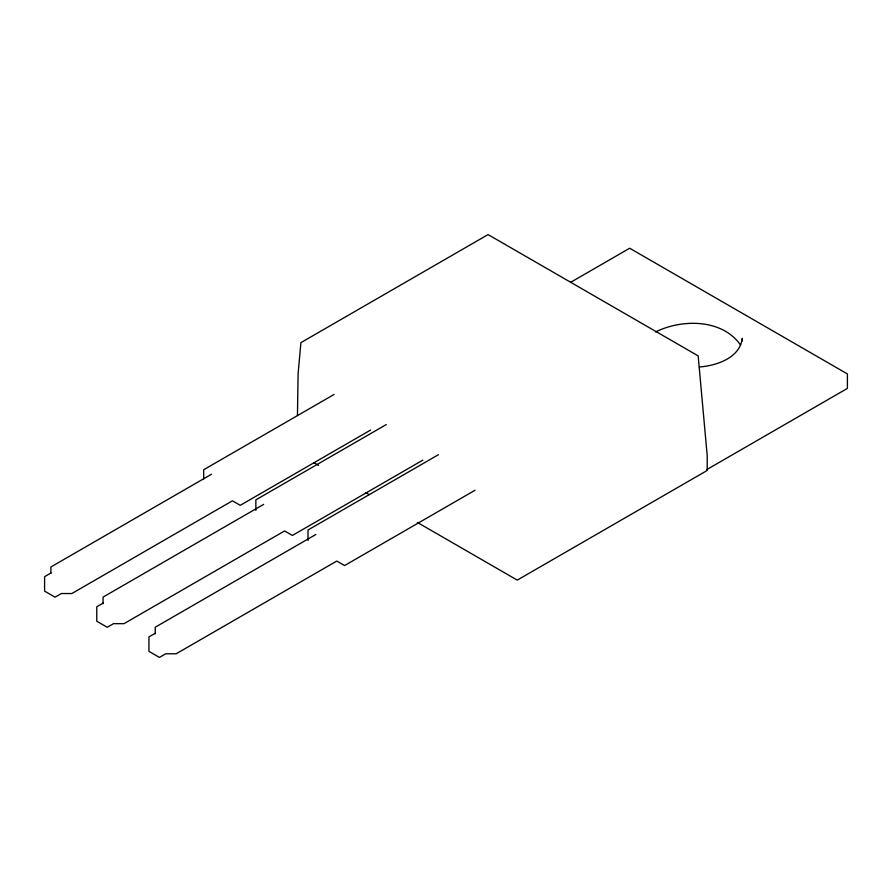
<?xml version="1.0" encoding="UTF-8"?>
<svg xmlns="http://www.w3.org/2000/svg" width="892" height="892" viewBox="0 0 892 892"><rect width="100%" height="100%" fill="white"/><g stroke="black" fill="none" stroke-linecap="round" stroke-linejoin="round"><path stroke-width="1.34" d="M334.11 394.442L203.677 469.75L203.677 478.959M211.482 474.254L50.889 566.977L50.889 573.556M50.889 573.021L44.6 576.656L44.6 591.117L55.07 597.172L61.358 593.537L71.839 593.537L232.433 500.813L240.238 505.329L370.671 430.022M570.668 282.307L629.674 248.232L847.4 373.938L847.4 388.399L706.497 469.75M386.281 424.57L255.848 499.866L255.848 510.391M263.653 504.381L103.059 597.094L103.059 603.672M103.059 603.148L96.771 606.772L96.771 621.245L107.252 627.288L113.529 623.664L124.01 623.664L284.604 530.941L292.409 535.445L422.841 460.138M438.451 454.686L308.019 529.993L308.019 540.507M315.824 534.498L155.23 627.221L155.23 633.799M155.23 633.264L148.942 636.899L148.942 651.361L159.423 657.415L165.7 653.78L176.181 653.78L336.775 561.057L344.58 565.561L475.012 490.265M655.553 331.958C682.023 318.812 722.297 318.79 740.605 345.115M699.395 366.991C716.666 365.597 739.769 358.082 742.334 338.235L742.334 340.867M313.772 462.613L318.589 465.401M365.553 492.518L369.165 494.603M417.333 522.411L517.271 580.112L707.211 470.452L707.211 455.7L698.168 355.886L488.069 234.585L300.916 342.639L298.106 373.659L297.449 415.572"/></g></svg>
